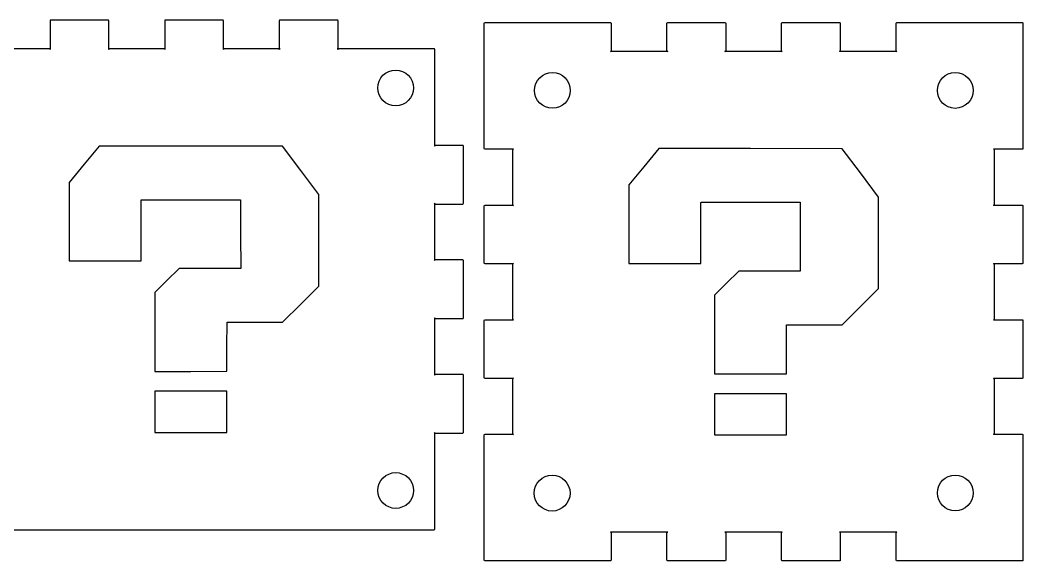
# Model space of a CAD drawing. Extents: x -149 to 151, y -115 to 123.
# Drawn here: x -25.6 to 86.4, y 3.1 to 63.5 of the extents above; entities that cross this region are included whole.
import ezdxf

# ---------------------------------------------------------------- set-up
doc = ezdxf.new("R2010")
doc.units = 0
doc.header["$MEASUREMENT"] = 0
doc.layers.add('LAYER_1', color=7, linetype='CONTINUOUS')

msp = doc.modelspace()

# ---------------------------------------------------------------- linework, layer by layer
at = {"layer": 'LAYER_1', "color": 140}
for centre in [(16.3429, 55.9069), (33.8459, 55.6369), (78.8349, 55.6329), (16.3459, 10.9349), (33.8159, 10.6399), (78.8379, 10.6609)]:
    msp.add_ellipse(centre, major_axis=(0, 2), ratio=1, dxfattribs=at)
at = {"layer": 'LAYER_1'}
for points, knots in [([(20.6275, 60.2985), (20.6275, 60.2985), (9.8268, 60.2985), (9.8268, 60.2985), (9.8268, 60.2985), (9.8697, 60.2985), (9.9049, 60.2633), (9.9049, 60.2203), (9.9049, 60.2203), (9.9049, 60.2203), (9.9049, 63.4196), (9.9049, 63.4196), (9.9049, 63.4196), (9.9049, 63.4625), (9.8697, 63.4977), (9.8268, 63.4977), (9.8268, 63.4977), (9.8268, 63.4977), (3.4283, 63.4977), (3.4283, 63.4977), (3.4283, 63.4977), (3.3853, 63.4977), (3.3502, 63.4625), (3.3502, 63.4196), (3.3502, 63.4196), (3.3502, 63.4196), (3.3502, 60.2203), (3.3502, 60.2203), (3.3502, 60.2203), (3.3502, 60.2633), (3.3853, 60.2985), (3.4283, 60.2985), (3.4283, 60.2985), (3.4283, 60.2985), (-2.9701, 60.2985), (-2.9701, 60.2985), (-2.9701, 60.2985), (-2.9271, 60.2985), (-2.892, 60.2633), (-2.892, 60.2203), (-2.892, 60.2203), (-2.892, 60.2203), (-2.892, 63.4196), (-2.892, 63.4196), (-2.892, 63.4196), (-2.892, 63.4625), (-2.9271, 63.4977), (-2.9701, 63.4977), (-2.9701, 63.4977), (-2.9701, 63.4977), (-9.3686, 63.4977), (-9.3686, 63.4977), (-9.3686, 63.4977), (-9.4115, 63.4977), (-9.4467, 63.4625), (-9.4467, 63.4196), (-9.4467, 63.4196), (-9.4467, 63.4196), (-9.4467, 60.2203), (-9.4467, 60.2203), (-9.4467, 60.2203), (-9.4467, 60.2633), (-9.4115, 60.2985), (-9.3686, 60.2985), (-9.3686, 60.2985), (-9.3686, 60.2985), (-15.767, 60.2985), (-15.767, 60.2985), (-15.767, 60.2985), (-15.724, 60.2985), (-15.6889, 60.2633), (-15.6889, 60.2203), (-15.6889, 60.2203), (-15.6889, 60.2203), (-15.6889, 63.4196), (-15.6889, 63.4196), (-15.6889, 63.4196), (-15.6889, 63.4625), (-15.724, 63.4977), (-15.767, 63.4977), (-15.767, 63.4977), (-15.767, 63.4977), (-22.1654, 63.4977), (-22.1654, 63.4977), (-22.1654, 63.4977), (-22.2084, 63.4977), (-22.2435, 63.4625), (-22.2435, 63.4196), (-22.2435, 63.4196), (-22.2435, 63.4196), (-22.2435, 60.2203), (-22.2435, 60.2203), (-22.2435, 60.2203), (-22.2435, 60.2633), (-22.2084, 60.2985), (-22.1654, 60.2985), (-22.1654, 60.2985), (-22.1654, 60.2985), (-32.9662, 60.2985), (-32.9662, 60.2985), (-32.9662, 60.2985), (-33.0092, 60.2985), (-33.0443, 60.2633), (-33.0443, 60.2203), (-33.0443, 60.2203), (-33.0443, 60.2203), (-33.0443, 49.4196), (-33.0443, 49.4196), (-33.0443, 49.4196), (-33.0443, 49.4625), (-33.0092, 49.4977), (-32.9662, 49.4977), (-32.9662, 49.4977), (-32.9662, 49.4977), (-36.1654, 49.4977), (-36.1654, 49.4977), (-36.1654, 49.4977), (-36.2084, 49.4977), (-36.2435, 49.4625), (-36.2435, 49.4196), (-36.2435, 49.4196), (-36.2435, 49.4196), (-36.2435, 43.0211), (-36.2435, 43.0211), (-36.2435, 43.0211), (-36.2435, 42.9781), (-36.2084, 42.943), (-36.1654, 42.943), (-36.1654, 42.943), (-36.1654, 42.943), (-32.9662, 42.943), (-32.9662, 42.943), (-32.9662, 42.943), (-33.0092, 42.943), (-33.0443, 42.9781), (-33.0443, 43.0211), (-33.0443, 43.0211), (-33.0443, 43.0211), (-33.0443, 36.6227), (-33.0443, 36.6227), (-33.0443, 36.6227), (-33.0443, 36.6657), (-33.0092, 36.7008), (-32.9662, 36.7008), (-32.9662, 36.7008), (-32.9662, 36.7008), (-36.1654, 36.7008), (-36.1654, 36.7008), (-36.1654, 36.7008), (-36.2084, 36.7008), (-36.2435, 36.6657), (-36.2435, 36.6227), (-36.2435, 36.6227), (-36.2435, 36.6227), (-36.2435, 30.2242), (-36.2435, 30.2242), (-36.2435, 30.2242), (-36.2435, 30.1813), (-36.2084, 30.1461), (-36.1654, 30.1461), (-36.1654, 30.1461), (-36.1654, 30.1461), (-32.9662, 30.1461), (-32.9662, 30.1461), (-32.9662, 30.1461), (-33.0092, 30.1461), (-33.0443, 30.1813), (-33.0443, 30.2242), (-33.0443, 30.2242), (-33.0443, 30.2242), (-33.0443, 23.8258), (-33.0443, 23.8258), (-33.0443, 23.8258), (-33.0443, 23.8688), (-33.0092, 23.9039), (-32.9662, 23.9039), (-32.9662, 23.9039), (-32.9662, 23.9039), (-36.1654, 23.9039), (-36.1654, 23.9039), (-36.1654, 23.9039), (-36.2084, 23.9039), (-36.2435, 23.8688), (-36.2435, 23.8258), (-36.2435, 23.8258), (-36.2435, 23.8258), (-36.2435, 17.4274), (-36.2435, 17.4274), (-36.2435, 17.4274), (-36.2435, 17.3844), (-36.2084, 17.3493), (-36.1654, 17.3493), (-36.1654, 17.3493), (-36.1654, 17.3493), (-32.9662, 17.3493), (-32.9662, 17.3493), (-32.9662, 17.3493), (-33.0092, 17.3493), (-33.0443, 17.3844), (-33.0443, 17.4274), (-33.0443, 17.4274), (-33.0443, 17.4274), (-33.0443, 6.6266), (-33.0443, 6.6266), (-33.0443, 6.6266), (-33.0443, 6.5836), (-33.0092, 6.5485), (-32.9662, 6.5485), (-32.9662, 6.5485), (-32.9662, 6.5485), (20.6353, 6.5485), (20.6353, 6.5485), (20.6353, 6.5485), (20.6783, 6.5485), (20.7135, 6.5836), (20.7135, 6.6266), (20.7135, 6.6266), (20.7135, 6.6266), (20.7135, 17.4274), (20.7135, 17.4274), (20.7135, 17.4274), (20.7135, 17.3844), (20.6783, 17.3493), (20.6353, 17.3493), (20.6353, 17.3493), (20.6353, 17.3493), (23.8346, 17.3493), (23.8346, 17.3493), (23.8346, 17.3493), (23.8775, 17.3493), (23.9127, 17.3844), (23.9127, 17.4274), (23.9127, 17.4274), (23.9127, 17.4274), (23.9127, 23.8258), (23.9127, 23.8258), (23.9127, 23.8258), (23.9127, 23.8688), (23.8775, 23.9039), (23.8346, 23.9039), (23.8346, 23.9039), (23.8346, 23.9039), (20.6353, 23.9039), (20.6353, 23.9039), (20.6353, 23.9039), (20.6783, 23.9039), (20.7135, 23.8688), (20.7135, 23.8258), (20.7135, 23.8258), (20.7135, 23.8258), (20.7135, 30.2242), (20.7135, 30.2242), (20.7135, 30.2242), (20.7135, 30.1813), (20.6783, 30.1461), (20.6353, 30.1461), (20.6353, 30.1461), (20.6353, 30.1461), (23.8346, 30.1461), (23.8346, 30.1461), (23.8346, 30.1461), (23.8775, 30.1461), (23.9127, 30.1813), (23.9127, 30.2242), (23.9127, 30.2242), (23.9127, 30.2242), (23.9127, 36.6227), (23.9127, 36.6227), (23.9127, 36.6227), (23.9127, 36.6657), (23.8775, 36.7008), (23.8346, 36.7008), (23.8346, 36.7008), (23.8346, 36.7008), (20.6353, 36.7008), (20.6353, 36.7008), (20.6353, 36.7008), (20.6783, 36.7008), (20.7135, 36.6657), (20.7135, 36.6227), (20.7135, 36.6227), (20.7135, 36.6227), (20.7135, 43.0211), (20.7135, 43.0211), (20.7135, 43.0211), (20.7135, 42.9781), (20.6783, 42.943), (20.6353, 42.943), (20.6353, 42.943), (20.6353, 42.943), (23.8346, 42.943), (23.8346, 42.943), (23.8346, 42.943), (23.8775, 42.943), (23.9127, 42.9781), (23.9127, 43.0211), (23.9127, 43.0211), (23.9127, 43.0211), (23.9127, 49.4196), (23.9127, 49.4196), (23.9127, 49.4196), (23.9127, 49.4625), (23.8775, 49.4977), (23.8346, 49.4977), (23.8346, 49.4977), (23.8346, 49.4977), (20.6353, 49.4977), (20.6353, 49.4977), (20.6353, 49.4977), (20.6783, 49.4977), (20.7135, 49.4625), (20.7135, 49.4196), (20.7135, 49.4196), (20.7135, 49.4196), (20.7135, 60.2203), (20.7135, 60.2203), (20.7135, 60.2203), (20.7135, 60.2633), (20.6783, 60.2985), (20.6353, 60.2985)], [0, 0, 0, 0, 0.01234568, 0.01234568, 0.01234568, 0.01234568, 0.02469136, 0.02469136, 0.02469136, 0.02469136, 0.03703704, 0.03703704, 0.03703704, 0.03703704, 0.04938272, 0.04938272, 0.04938272, 0.04938272, 0.0617284, 0.0617284, 0.0617284, 0.0617284, 0.07407407, 0.07407407, 0.07407407, 0.07407407, 0.08641975, 0.08641975, 0.08641975, 0.08641975, 0.09876543, 0.09876543, 0.09876543, 0.09876543, 0.11111111, 0.11111111, 0.11111111, 0.11111111, 0.12345679, 0.12345679, 0.12345679, 0.12345679, 0.13580247, 0.13580247, 0.13580247, 0.13580247, 0.14814815, 0.14814815, 0.14814815, 0.14814815, 0.16049383, 0.16049383, 0.16049383, 0.16049383, 0.17283951, 0.17283951, 0.17283951, 0.17283951, 0.18518519, 0.18518519, 0.18518519, 0.18518519, 0.19753086, 0.19753086, 0.19753086, 0.19753086, 0.20987654, 0.20987654, 0.20987654, 0.20987654, 0.22222222, 0.22222222, 0.22222222, 0.22222222, 0.2345679, 0.2345679, 0.2345679, 0.2345679, 0.24691358, 0.24691358, 0.24691358, 0.24691358, 0.25925926, 0.25925926, 0.25925926, 0.25925926, 0.27160494, 0.27160494, 0.27160494, 0.27160494, 0.28395062, 0.28395062, 0.28395062, 0.28395062, 0.2962963, 0.2962963, 0.2962963, 0.2962963, 0.30864198, 0.30864198, 0.30864198, 0.30864198, 0.32098765, 0.32098765, 0.32098765, 0.32098765, 0.33333333, 0.33333333, 0.33333333, 0.33333333, 0.34567901, 0.34567901, 0.34567901, 0.34567901, 0.35802469, 0.35802469, 0.35802469, 0.35802469, 0.37037037, 0.37037037, 0.37037037, 0.37037037, 0.38271605, 0.38271605, 0.38271605, 0.38271605, 0.39506173, 0.39506173, 0.39506173, 0.39506173, 0.40740741, 0.40740741, 0.40740741, 0.40740741, 0.41975309, 0.41975309, 0.41975309, 0.41975309, 0.43209877, 0.43209877, 0.43209877, 0.43209877, 0.44444444, 0.44444444, 0.44444444, 0.44444444, 0.45679012, 0.45679012, 0.45679012, 0.45679012, 0.4691358, 0.4691358, 0.4691358, 0.4691358, 0.48148148, 0.48148148, 0.48148148, 0.48148148, 0.49382716, 0.49382716, 0.49382716, 0.49382716, 0.50617284, 0.50617284, 0.50617284, 0.50617284, 0.51851852, 0.51851852, 0.51851852, 0.51851852, 0.5308642, 0.5308642, 0.5308642, 0.5308642, 0.54320988, 0.54320988, 0.54320988, 0.54320988, 0.55555556, 0.55555556, 0.55555556, 0.55555556, 0.56790123, 0.56790123, 0.56790123, 0.56790123, 0.58024691, 0.58024691, 0.58024691, 0.58024691, 0.59259259, 0.59259259, 0.59259259, 0.59259259, 0.60493827, 0.60493827, 0.60493827, 0.60493827, 0.61728395, 0.61728395, 0.61728395, 0.61728395, 0.62962963, 0.62962963, 0.62962963, 0.62962963, 0.64197531, 0.64197531, 0.64197531, 0.64197531, 0.65432099, 0.65432099, 0.65432099, 0.65432099, 0.66666667, 0.66666667, 0.66666667, 0.66666667, 0.67901235, 0.67901235, 0.67901235, 0.67901235, 0.69135802, 0.69135802, 0.69135802, 0.69135802, 0.7037037, 0.7037037, 0.7037037, 0.7037037, 0.71604938, 0.71604938, 0.71604938, 0.71604938, 0.72839506, 0.72839506, 0.72839506, 0.72839506, 0.74074074, 0.74074074, 0.74074074, 0.74074074, 0.75308642, 0.75308642, 0.75308642, 0.75308642, 0.7654321, 0.7654321, 0.7654321, 0.7654321, 0.77777778, 0.77777778, 0.77777778, 0.77777778, 0.79012346, 0.79012346, 0.79012346, 0.79012346, 0.80246914, 0.80246914, 0.80246914, 0.80246914, 0.81481481, 0.81481481, 0.81481481, 0.81481481, 0.82716049, 0.82716049, 0.82716049, 0.82716049, 0.83950617, 0.83950617, 0.83950617, 0.83950617, 0.85185185, 0.85185185, 0.85185185, 0.85185185, 0.86419753, 0.86419753, 0.86419753, 0.86419753, 0.87654321, 0.87654321, 0.87654321, 0.87654321, 0.88888889, 0.88888889, 0.88888889, 0.88888889, 0.90123457, 0.90123457, 0.90123457, 0.90123457, 0.91358025, 0.91358025, 0.91358025, 0.91358025, 0.92592593, 0.92592593, 0.92592593, 0.92592593, 0.9382716, 0.9382716, 0.9382716, 0.9382716, 0.95061728, 0.95061728, 0.95061728, 0.95061728, 0.96296296, 0.96296296, 0.96296296, 0.96296296, 0.97530864, 0.97530864, 0.97530864, 0.97530864, 1, 1, 1, 1]), ([(83.114, 63.2112), (83.114, 63.2112), (72.3132, 63.2112), (72.3132, 63.2112), (72.3132, 63.2112), (72.2703, 63.2112), (72.2351, 63.176), (72.2351, 63.133), (72.2351, 63.133), (72.2351, 63.133), (72.2351, 59.9338), (72.2351, 59.9338), (72.2351, 59.9338), (72.2351, 59.9768), (72.2703, 60.0119), (72.3132, 60.0119), (72.3132, 60.0119), (72.3132, 60.0119), (65.9148, 60.0119), (65.9148, 60.0119), (65.9148, 60.0119), (65.9578, 60.0119), (65.9929, 59.9768), (65.9929, 59.9338), (65.9929, 59.9338), (65.9929, 59.9338), (65.9929, 63.133), (65.9929, 63.133), (65.9929, 63.133), (65.9929, 63.176), (65.9578, 63.2112), (65.9148, 63.2112), (65.9148, 63.2112), (65.9148, 63.2112), (59.5164, 63.2112), (59.5164, 63.2112), (59.5164, 63.2112), (59.4734, 63.2112), (59.4383, 63.176), (59.4383, 63.133), (59.4383, 63.133), (59.4383, 63.133), (59.4383, 59.9338), (59.4383, 59.9338), (59.4383, 59.9338), (59.4383, 59.9768), (59.4734, 60.0119), (59.5164, 60.0119), (59.5164, 60.0119), (59.5164, 60.0119), (53.1179, 60.0119), (53.1179, 60.0119), (53.1179, 60.0119), (53.1609, 60.0119), (53.1961, 59.9768), (53.1961, 59.9338), (53.1961, 59.9338), (53.1961, 59.9338), (53.1961, 63.133), (53.1961, 63.133), (53.1961, 63.133), (53.1961, 63.176), (53.1609, 63.2112), (53.1179, 63.2112), (53.1179, 63.2112), (53.1179, 63.2112), (46.7195, 63.2112), (46.7195, 63.2112), (46.7195, 63.2112), (46.6765, 63.2112), (46.6414, 63.176), (46.6414, 63.133), (46.6414, 63.133), (46.6414, 63.133), (46.6414, 59.9338), (46.6414, 59.9338), (46.6414, 59.9338), (46.6414, 59.9768), (46.6765, 60.0119), (46.7195, 60.0119), (46.7195, 60.0119), (46.7195, 60.0119), (40.3211, 60.0119), (40.3211, 60.0119), (40.3211, 60.0119), (40.364, 60.0119), (40.3992, 59.9768), (40.3992, 59.9338), (40.3992, 59.9338), (40.3992, 59.9338), (40.3992, 63.133), (40.3992, 63.133), (40.3992, 63.133), (40.3992, 63.176), (40.364, 63.2112), (40.3211, 63.2112), (40.3211, 63.2112), (40.3211, 63.2112), (29.5203, 63.2112), (29.5203, 63.2112), (29.5203, 63.2112), (29.5203, 63.2112), (26.3211, 63.2112), (26.3211, 63.2112), (26.3211, 63.2112), (26.2781, 63.2112), (26.2429, 63.176), (26.2429, 63.133), (26.2429, 63.133), (26.2429, 63.133), (26.2429, 59.9338), (26.2429, 59.9338), (26.2429, 59.9338), (26.2429, 59.9338), (26.2429, 49.133), (26.2429, 49.133), (26.2429, 49.133), (26.2429, 49.0901), (26.2781, 49.0549), (26.3211, 49.0549), (26.3211, 49.0549), (26.3211, 49.0549), (29.5203, 49.0549), (29.5203, 49.0549), (29.5203, 49.0549), (29.4773, 49.0549), (29.4422, 49.0901), (29.4422, 49.133), (29.4422, 49.133), (29.4422, 49.133), (29.4422, 42.7346), (29.4422, 42.7346), (29.4422, 42.7346), (29.4422, 42.7776), (29.4773, 42.8127), (29.5203, 42.8127), (29.5203, 42.8127), (29.5203, 42.8127), (26.3211, 42.8127), (26.3211, 42.8127), (26.3211, 42.8127), (26.2781, 42.8127), (26.2429, 42.7776), (26.2429, 42.7346), (26.2429, 42.7346), (26.2429, 42.7346), (26.2429, 36.3362), (26.2429, 36.3362), (26.2429, 36.3362), (26.2429, 36.2932), (26.2781, 36.258), (26.3211, 36.258), (26.3211, 36.258), (26.3211, 36.258), (29.5203, 36.258), (29.5203, 36.258), (29.5203, 36.258), (29.4773, 36.258), (29.4422, 36.2932), (29.4422, 36.3362), (29.4422, 36.3362), (29.4422, 36.3362), (29.4422, 29.9377), (29.4422, 29.9377), (29.4422, 29.9377), (29.4422, 29.9807), (29.4773, 30.0159), (29.5203, 30.0159), (29.5203, 30.0159), (29.5203, 30.0159), (26.3211, 30.0159), (26.3211, 30.0159), (26.3211, 30.0159), (26.2781, 30.0159), (26.2429, 29.9807), (26.2429, 29.9377), (26.2429, 29.9377), (26.2429, 29.9377), (26.2429, 23.5393), (26.2429, 23.5393), (26.2429, 23.5393), (26.2429, 23.4963), (26.2781, 23.4612), (26.3211, 23.4612), (26.3211, 23.4612), (26.3211, 23.4612), (29.5203, 23.4612), (29.5203, 23.4612), (29.5203, 23.4612), (29.4773, 23.4612), (29.4422, 23.4963), (29.4422, 23.5393), (29.4422, 23.5393), (29.4422, 23.5393), (29.4422, 17.1409), (29.4422, 17.1409), (29.4422, 17.1409), (29.4422, 17.1838), (29.4773, 17.219), (29.5203, 17.219), (29.5203, 17.219), (29.5203, 17.219), (26.3211, 17.219), (26.3211, 17.219), (26.3211, 17.219), (26.2781, 17.219), (26.2429, 17.1838), (26.2429, 17.1409), (26.2429, 17.1409), (26.2429, 17.1409), (26.2429, 6.3401), (26.2429, 6.3401), (26.2429, 6.3401), (26.2429, 6.3401), (26.2429, 3.1409), (26.2429, 3.1409), (26.2429, 3.1409), (26.2429, 3.0979), (26.2781, 3.0627), (26.3211, 3.0627), (26.3211, 3.0627), (26.3211, 3.0627), (29.5203, 3.0627), (29.5203, 3.0627), (29.5203, 3.0627), (29.5203, 3.0627), (40.3211, 3.0627), (40.3211, 3.0627), (40.3211, 3.0627), (40.364, 3.0627), (40.3992, 3.0979), (40.3992, 3.1409), (40.3992, 3.1409), (40.3992, 3.1409), (40.3992, 6.3401), (40.3992, 6.3401), (40.3992, 6.3401), (40.3992, 6.2971), (40.364, 6.262), (40.3211, 6.262), (40.3211, 6.262), (40.3211, 6.262), (46.7195, 6.262), (46.7195, 6.262), (46.7195, 6.262), (46.6765, 6.262), (46.6414, 6.2971), (46.6414, 6.3401), (46.6414, 6.3401), (46.6414, 6.3401), (46.6414, 3.1409), (46.6414, 3.1409), (46.6414, 3.1409), (46.6414, 3.0979), (46.6765, 3.0627), (46.7195, 3.0627), (46.7195, 3.0627), (46.7195, 3.0627), (53.1179, 3.0627), (53.1179, 3.0627), (53.1179, 3.0627), (53.1609, 3.0627), (53.1961, 3.0979), (53.1961, 3.1409), (53.1961, 3.1409), (53.1961, 3.1409), (53.1961, 6.3401), (53.1961, 6.3401), (53.1961, 6.3401), (53.1961, 6.2971), (53.1609, 6.262), (53.1179, 6.262), (53.1179, 6.262), (53.1179, 6.262), (59.5164, 6.262), (59.5164, 6.262), (59.5164, 6.262), (59.4734, 6.262), (59.4383, 6.2971), (59.4383, 6.3401), (59.4383, 6.3401), (59.4383, 6.3401), (59.4383, 3.1409), (59.4383, 3.1409), (59.4383, 3.1409), (59.4383, 3.0979), (59.4734, 3.0627), (59.5164, 3.0627), (59.5164, 3.0627), (59.5164, 3.0627), (65.9148, 3.0627), (65.9148, 3.0627), (65.9148, 3.0627), (65.9578, 3.0627), (65.9929, 3.0979), (65.9929, 3.1409), (65.9929, 3.1409), (65.9929, 3.1409), (65.9929, 6.3401), (65.9929, 6.3401), (65.9929, 6.3401), (65.9929, 6.2971), (65.9578, 6.262), (65.9148, 6.262), (65.9148, 6.262), (65.9148, 6.262), (72.3132, 6.262), (72.3132, 6.262), (72.3132, 6.262), (72.2703, 6.262), (72.2351, 6.2971), (72.2351, 6.3401), (72.2351, 6.3401), (72.2351, 6.3401), (72.2351, 3.1409), (72.2351, 3.1409), (72.2351, 3.1409), (72.2351, 3.0979), (72.2703, 3.0627), (72.3132, 3.0627), (72.3132, 3.0627), (72.3132, 3.0627), (83.114, 3.0627), (83.114, 3.0627), (83.114, 3.0627), (83.114, 3.0627), (86.3132, 3.0627), (86.3132, 3.0627), (86.3132, 3.0627), (86.3562, 3.0627), (86.3914, 3.0979), (86.3914, 3.1409), (86.3914, 3.1409), (86.3914, 3.1409), (86.3914, 6.3401), (86.3914, 6.3401), (86.3914, 6.3401), (86.3914, 6.3401), (86.3914, 17.1409), (86.3914, 17.1409), (86.3914, 17.1409), (86.3914, 17.1838), (86.3562, 17.219), (86.3132, 17.219), (86.3132, 17.219), (86.3132, 17.219), (83.114, 17.219), (83.114, 17.219), (83.114, 17.219), (83.157, 17.219), (83.1921, 17.1838), (83.1921, 17.1409), (83.1921, 17.1409), (83.1921, 17.1409), (83.1921, 23.5393), (83.1921, 23.5393), (83.1921, 23.5393), (83.1921, 23.4963), (83.157, 23.4612), (83.114, 23.4612), (83.114, 23.4612), (83.114, 23.4612), (86.3132, 23.4612), (86.3132, 23.4612), (86.3132, 23.4612), (86.3562, 23.4612), (86.3914, 23.4963), (86.3914, 23.5393), (86.3914, 23.5393), (86.3914, 23.5393), (86.3914, 29.9377), (86.3914, 29.9377), (86.3914, 29.9377), (86.3914, 29.9807), (86.3562, 30.0159), (86.3132, 30.0159), (86.3132, 30.0159), (86.3132, 30.0159), (83.114, 30.0159), (83.114, 30.0159), (83.114, 30.0159), (83.157, 30.0159), (83.1921, 29.9807), (83.1921, 29.9377), (83.1921, 29.9377), (83.1921, 29.9377), (83.1921, 36.3362), (83.1921, 36.3362), (83.1921, 36.3362), (83.1921, 36.2932), (83.157, 36.258), (83.114, 36.258), (83.114, 36.258), (83.114, 36.258), (86.3132, 36.258), (86.3132, 36.258), (86.3132, 36.258), (86.3562, 36.258), (86.3914, 36.2932), (86.3914, 36.3362), (86.3914, 36.3362), (86.3914, 36.3362), (86.3914, 42.7346), (86.3914, 42.7346), (86.3914, 42.7346), (86.3914, 42.7776), (86.3562, 42.8127), (86.3132, 42.8127), (86.3132, 42.8127), (86.3132, 42.8127), (83.114, 42.8127), (83.114, 42.8127), (83.114, 42.8127), (83.157, 42.8127), (83.1921, 42.7776), (83.1921, 42.7346), (83.1921, 42.7346), (83.1921, 42.7346), (83.1921, 49.133), (83.1921, 49.133), (83.1921, 49.133), (83.1921, 49.0901), (83.157, 49.0549), (83.114, 49.0549), (83.114, 49.0549), (83.114, 49.0549), (86.3132, 49.0549), (86.3132, 49.0549), (86.3132, 49.0549), (86.3562, 49.0549), (86.3914, 49.0901), (86.3914, 49.133), (86.3914, 49.133), (86.3914, 49.133), (86.3914, 59.9338), (86.3914, 59.9338), (86.3914, 59.9338), (86.3914, 59.9338), (86.3914, 63.133), (86.3914, 63.133), (86.3914, 63.133), (86.3914, 63.176), (86.3562, 63.2112), (86.3132, 63.2112), (86.3132, 63.2112), (86.3132, 63.2112), (83.114, 63.2112), (83.114, 63.2112)], [0, 0, 0, 0, 0.00884956, 0.00884956, 0.00884956, 0.00884956, 0.01769912, 0.01769912, 0.01769912, 0.01769912, 0.02654867, 0.02654867, 0.02654867, 0.02654867, 0.03539823, 0.03539823, 0.03539823, 0.03539823, 0.04424779, 0.04424779, 0.04424779, 0.04424779, 0.05309735, 0.05309735, 0.05309735, 0.05309735, 0.0619469, 0.0619469, 0.0619469, 0.0619469, 0.07079646, 0.07079646, 0.07079646, 0.07079646, 0.07964602, 0.07964602, 0.07964602, 0.07964602, 0.08849558, 0.08849558, 0.08849558, 0.08849558, 0.09734513, 0.09734513, 0.09734513, 0.09734513, 0.10619469, 0.10619469, 0.10619469, 0.10619469, 0.11504425, 0.11504425, 0.11504425, 0.11504425, 0.12389381, 0.12389381, 0.12389381, 0.12389381, 0.13274336, 0.13274336, 0.13274336, 0.13274336, 0.14159292, 0.14159292, 0.14159292, 0.14159292, 0.15044248, 0.15044248, 0.15044248, 0.15044248, 0.15929204, 0.15929204, 0.15929204, 0.15929204, 0.16814159, 0.16814159, 0.16814159, 0.16814159, 0.17699115, 0.17699115, 0.17699115, 0.17699115, 0.18584071, 0.18584071, 0.18584071, 0.18584071, 0.19469027, 0.19469027, 0.19469027, 0.19469027, 0.20353982, 0.20353982, 0.20353982, 0.20353982, 0.21238938, 0.21238938, 0.21238938, 0.21238938, 0.22123894, 0.22123894, 0.22123894, 0.22123894, 0.2300885, 0.2300885, 0.2300885, 0.2300885, 0.23893805, 0.23893805, 0.23893805, 0.23893805, 0.24778761, 0.24778761, 0.24778761, 0.24778761, 0.25663717, 0.25663717, 0.25663717, 0.25663717, 0.26548673, 0.26548673, 0.26548673, 0.26548673, 0.27433628, 0.27433628, 0.27433628, 0.27433628, 0.28318584, 0.28318584, 0.28318584, 0.28318584, 0.2920354, 0.2920354, 0.2920354, 0.2920354, 0.30088496, 0.30088496, 0.30088496, 0.30088496, 0.30973451, 0.30973451, 0.30973451, 0.30973451, 0.31858407, 0.31858407, 0.31858407, 0.31858407, 0.32743363, 0.32743363, 0.32743363, 0.32743363, 0.33628319, 0.33628319, 0.33628319, 0.33628319, 0.34513274, 0.34513274, 0.34513274, 0.34513274, 0.3539823, 0.3539823, 0.3539823, 0.3539823, 0.36283186, 0.36283186, 0.36283186, 0.36283186, 0.37168142, 0.37168142, 0.37168142, 0.37168142, 0.38053097, 0.38053097, 0.38053097, 0.38053097, 0.38938053, 0.38938053, 0.38938053, 0.38938053, 0.39823009, 0.39823009, 0.39823009, 0.39823009, 0.40707965, 0.40707965, 0.40707965, 0.40707965, 0.4159292, 0.4159292, 0.4159292, 0.4159292, 0.42477876, 0.42477876, 0.42477876, 0.42477876, 0.43362832, 0.43362832, 0.43362832, 0.43362832, 0.44247788, 0.44247788, 0.44247788, 0.44247788, 0.45132743, 0.45132743, 0.45132743, 0.45132743, 0.46017699, 0.46017699, 0.46017699, 0.46017699, 0.46902655, 0.46902655, 0.46902655, 0.46902655, 0.47787611, 0.47787611, 0.47787611, 0.47787611, 0.48672566, 0.48672566, 0.48672566, 0.48672566, 0.49557522, 0.49557522, 0.49557522, 0.49557522, 0.50442478, 0.50442478, 0.50442478, 0.50442478, 0.51327434, 0.51327434, 0.51327434, 0.51327434, 0.52212389, 0.52212389, 0.52212389, 0.52212389, 0.53097345, 0.53097345, 0.53097345, 0.53097345, 0.53982301, 0.53982301, 0.53982301, 0.53982301, 0.54867257, 0.54867257, 0.54867257, 0.54867257, 0.55752212, 0.55752212, 0.55752212, 0.55752212, 0.56637168, 0.56637168, 0.56637168, 0.56637168, 0.57522124, 0.57522124, 0.57522124, 0.57522124, 0.5840708, 0.5840708, 0.5840708, 0.5840708, 0.59292035, 0.59292035, 0.59292035, 0.59292035, 0.60176991, 0.60176991, 0.60176991, 0.60176991, 0.61061947, 0.61061947, 0.61061947, 0.61061947, 0.61946903, 0.61946903, 0.61946903, 0.61946903, 0.62831858, 0.62831858, 0.62831858, 0.62831858, 0.63716814, 0.63716814, 0.63716814, 0.63716814, 0.6460177, 0.6460177, 0.6460177, 0.6460177, 0.65486726, 0.65486726, 0.65486726, 0.65486726, 0.66371681, 0.66371681, 0.66371681, 0.66371681, 0.67256637, 0.67256637, 0.67256637, 0.67256637, 0.68141593, 0.68141593, 0.68141593, 0.68141593, 0.69026549, 0.69026549, 0.69026549, 0.69026549, 0.69911504, 0.69911504, 0.69911504, 0.69911504, 0.7079646, 0.7079646, 0.7079646, 0.7079646, 0.71681416, 0.71681416, 0.71681416, 0.71681416, 0.72566372, 0.72566372, 0.72566372, 0.72566372, 0.73451327, 0.73451327, 0.73451327, 0.73451327, 0.74336283, 0.74336283, 0.74336283, 0.74336283, 0.75221239, 0.75221239, 0.75221239, 0.75221239, 0.76106195, 0.76106195, 0.76106195, 0.76106195, 0.7699115, 0.7699115, 0.7699115, 0.7699115, 0.77876106, 0.77876106, 0.77876106, 0.77876106, 0.78761062, 0.78761062, 0.78761062, 0.78761062, 0.79646018, 0.79646018, 0.79646018, 0.79646018, 0.80530973, 0.80530973, 0.80530973, 0.80530973, 0.81415929, 0.81415929, 0.81415929, 0.81415929, 0.82300885, 0.82300885, 0.82300885, 0.82300885, 0.83185841, 0.83185841, 0.83185841, 0.83185841, 0.84070796, 0.84070796, 0.84070796, 0.84070796, 0.84955752, 0.84955752, 0.84955752, 0.84955752, 0.85840708, 0.85840708, 0.85840708, 0.85840708, 0.86725664, 0.86725664, 0.86725664, 0.86725664, 0.87610619, 0.87610619, 0.87610619, 0.87610619, 0.88495575, 0.88495575, 0.88495575, 0.88495575, 0.89380531, 0.89380531, 0.89380531, 0.89380531, 0.90265487, 0.90265487, 0.90265487, 0.90265487, 0.91150442, 0.91150442, 0.91150442, 0.91150442, 0.92035398, 0.92035398, 0.92035398, 0.92035398, 0.92920354, 0.92920354, 0.92920354, 0.92920354, 0.9380531, 0.9380531, 0.9380531, 0.9380531, 0.94690265, 0.94690265, 0.94690265, 0.94690265, 0.95575221, 0.95575221, 0.95575221, 0.95575221, 0.96460177, 0.96460177, 0.96460177, 0.96460177, 0.97345133, 0.97345133, 0.97345133, 0.97345133, 0.98230088, 0.98230088, 0.98230088, 0.98230088, 1, 1, 1, 1])]:
    msp.add_open_spline(points, degree=3, knots=knots, dxfattribs=at)
at = {"layer": 'LAYER_1', "color": 140}
for points, knots in [([(5.7413, 46.6958), (5.7413, 46.6958), (7.7685, 43.9926), (7.7685, 43.9926), (7.7685, 43.9926), (7.7685, 43.9926), (7.7688, 38.8866), (7.7688, 38.8866), (7.7688, 38.8866), (7.7688, 38.8866), (7.769, 33.7806), (7.769, 33.7806), (7.769, 33.7806), (7.769, 33.7806), (5.743, 31.7532), (5.743, 31.7532), (5.743, 31.7532), (5.743, 31.7532), (3.717, 29.7257), (3.717, 29.7257), (3.717, 29.7257), (3.717, 29.7257), (0.6132, 29.7257), (0.6132, 29.7257), (0.6132, 29.7257), (0.6132, 29.7257), (-2.4906, 29.7257), (-2.4906, 29.7257), (-2.4906, 29.7257), (-2.4906, 29.7257), (-2.4976, 26.9884), (-2.4976, 26.9884), (-2.4976, 26.9884), (-2.4976, 26.9884), (-2.5045, 24.2511), (-2.5045, 24.2511), (-2.5045, 24.2511), (-2.5045, 24.2511), (-6.5225, 24.2441), (-6.5225, 24.2441), (-6.5225, 24.2441), (-6.5225, 24.2441), (-10.5405, 24.2372), (-10.5405, 24.2372), (-10.5405, 24.2372), (-10.5405, 24.2372), (-10.5403, 28.6402), (-10.5403, 28.6402), (-10.5403, 28.6402), (-10.5403, 28.6402), (-10.5401, 33.0433), (-10.5401, 33.0433), (-10.5401, 33.0433), (-10.5401, 33.0433), (-9.1927, 34.388), (-9.1927, 34.388), (-9.1927, 34.388), (-9.1927, 34.388), (-7.8453, 35.7328), (-7.8453, 35.7328), (-7.8453, 35.7328), (-7.8453, 35.7328), (-4.404, 35.7328), (-4.404, 35.7328), (-4.404, 35.7328), (-4.404, 35.7328), (-0.9626, 35.7328), (-0.9626, 35.7328), (-0.9626, 35.7328), (-0.9626, 35.7328), (-0.9695, 39.576), (-0.9695, 39.576), (-0.9695, 39.576), (-0.9695, 39.576), (-0.9765, 43.4192), (-0.9765, 43.4192), (-0.9765, 43.4192), (-0.9765, 43.4192), (-6.4339, 43.4269), (-6.4339, 43.4269), (-6.4339, 43.4269), (-9.4354, 43.4311), (-11.9312, 43.4275), (-11.9799, 43.4188), (-11.9799, 43.4188), (-11.9799, 43.4188), (-12.0686, 43.403), (-12.0686, 43.403), (-12.0686, 43.403), (-12.0686, 43.403), (-12.0686, 39.9911), (-12.0686, 39.9911), (-12.0686, 39.9911), (-12.0686, 39.9911), (-12.0686, 36.5793), (-12.0686, 36.5793), (-12.0686, 36.5793), (-12.0686, 36.5793), (-16.0934, 36.5793), (-16.0934, 36.5793), (-16.0934, 36.5793), (-16.0934, 36.5793), (-20.1183, 36.5793), (-20.1183, 36.5793), (-20.1183, 36.5793), (-20.1183, 36.5793), (-20.1183, 40.9698), (-20.1183, 40.9698), (-20.1183, 40.9698), (-20.1183, 40.9698), (-20.1183, 45.3603), (-20.1183, 45.3603), (-20.1183, 45.3603), (-20.1183, 45.3603), (-18.4333, 47.3857), (-18.4333, 47.3857), (-18.4333, 47.3857), (-18.4333, 47.3857), (-16.7483, 49.4112), (-16.7483, 49.4112), (-16.7483, 49.4112), (-16.7483, 49.4112), (-6.5172, 49.4051), (-6.5172, 49.4051), (-6.5172, 49.4051), (-6.5172, 49.4051), (3.714, 49.399), (3.714, 49.399), (3.714, 49.399), (3.714, 49.399), (5.7413, 46.6958), (5.7413, 46.6958)], [0, 0, 0, 0, 0.02941176, 0.02941176, 0.02941176, 0.02941176, 0.05882353, 0.05882353, 0.05882353, 0.05882353, 0.08823529, 0.08823529, 0.08823529, 0.08823529, 0.11764706, 0.11764706, 0.11764706, 0.11764706, 0.14705882, 0.14705882, 0.14705882, 0.14705882, 0.17647059, 0.17647059, 0.17647059, 0.17647059, 0.20588235, 0.20588235, 0.20588235, 0.20588235, 0.23529412, 0.23529412, 0.23529412, 0.23529412, 0.26470588, 0.26470588, 0.26470588, 0.26470588, 0.29411765, 0.29411765, 0.29411765, 0.29411765, 0.32352941, 0.32352941, 0.32352941, 0.32352941, 0.35294118, 0.35294118, 0.35294118, 0.35294118, 0.38235294, 0.38235294, 0.38235294, 0.38235294, 0.41176471, 0.41176471, 0.41176471, 0.41176471, 0.44117647, 0.44117647, 0.44117647, 0.44117647, 0.47058824, 0.47058824, 0.47058824, 0.47058824, 0.5, 0.5, 0.5, 0.5, 0.52941176, 0.52941176, 0.52941176, 0.52941176, 0.55882353, 0.55882353, 0.55882353, 0.55882353, 0.58823529, 0.58823529, 0.58823529, 0.58823529, 0.61764706, 0.61764706, 0.61764706, 0.61764706, 0.64705882, 0.64705882, 0.64705882, 0.64705882, 0.67647059, 0.67647059, 0.67647059, 0.67647059, 0.70588235, 0.70588235, 0.70588235, 0.70588235, 0.73529412, 0.73529412, 0.73529412, 0.73529412, 0.76470588, 0.76470588, 0.76470588, 0.76470588, 0.79411765, 0.79411765, 0.79411765, 0.79411765, 0.82352941, 0.82352941, 0.82352941, 0.82352941, 0.85294118, 0.85294118, 0.85294118, 0.85294118, 0.88235294, 0.88235294, 0.88235294, 0.88235294, 0.91176471, 0.91176471, 0.91176471, 0.91176471, 0.94117647, 0.94117647, 0.94117647, 0.94117647, 1, 1, 1, 1]), ([(68.2331, 46.4218), (68.2331, 46.4218), (70.2604, 43.7186), (70.2604, 43.7186), (70.2604, 43.7186), (70.2604, 43.7186), (70.2607, 38.6126), (70.2607, 38.6126), (70.2607, 38.6126), (70.2607, 38.6126), (70.2609, 33.5066), (70.2609, 33.5066), (70.2609, 33.5066), (70.2609, 33.5066), (68.2349, 31.4792), (68.2349, 31.4792), (68.2349, 31.4792), (68.2349, 31.4792), (66.2089, 29.4517), (66.2089, 29.4517), (66.2089, 29.4517), (66.2089, 29.4517), (63.1051, 29.4517), (63.1051, 29.4517), (63.1051, 29.4517), (63.1051, 29.4517), (60.0013, 29.4517), (60.0013, 29.4517), (60.0013, 29.4517), (60.0013, 29.4517), (59.9943, 26.7144), (59.9943, 26.7144), (59.9943, 26.7144), (59.9943, 26.7144), (59.9874, 23.9771), (59.9874, 23.9771), (59.9874, 23.9771), (59.9874, 23.9771), (55.9693, 23.9702), (55.9693, 23.9702), (55.9693, 23.9702), (55.9693, 23.9702), (51.9513, 23.9632), (51.9513, 23.9632), (51.9513, 23.9632), (51.9513, 23.9632), (51.9516, 28.3663), (51.9516, 28.3663), (51.9516, 28.3663), (51.9516, 28.3663), (51.9518, 32.7693), (51.9518, 32.7693), (51.9518, 32.7693), (51.9518, 32.7693), (53.2992, 34.114), (53.2992, 34.114), (53.2992, 34.114), (53.2992, 34.114), (54.6466, 35.4588), (54.6466, 35.4588), (54.6466, 35.4588), (54.6466, 35.4588), (58.0879, 35.4588), (58.0879, 35.4588), (58.0879, 35.4588), (58.0879, 35.4588), (61.5293, 35.4588), (61.5293, 35.4588), (61.5293, 35.4588), (61.5293, 35.4588), (61.5223, 39.302), (61.5223, 39.302), (61.5223, 39.302), (61.5223, 39.302), (61.5154, 43.1452), (61.5154, 43.1452), (61.5154, 43.1452), (61.5154, 43.1452), (56.058, 43.1529), (56.058, 43.1529), (56.058, 43.1529), (53.0565, 43.1571), (50.5607, 43.1535), (50.5119, 43.1448), (50.5119, 43.1448), (50.5119, 43.1448), (50.4233, 43.129), (50.4233, 43.129), (50.4233, 43.129), (50.4233, 43.129), (50.4233, 39.7172), (50.4233, 39.7172), (50.4233, 39.7172), (50.4233, 39.7172), (50.4233, 36.3053), (50.4233, 36.3053), (50.4233, 36.3053), (50.4233, 36.3053), (46.3984, 36.3053), (46.3984, 36.3053), (46.3984, 36.3053), (46.3984, 36.3053), (42.3736, 36.3053), (42.3736, 36.3053), (42.3736, 36.3053), (42.3736, 36.3053), (42.3736, 40.6958), (42.3736, 40.6958), (42.3736, 40.6958), (42.3736, 40.6958), (42.3736, 45.0863), (42.3736, 45.0863), (42.3736, 45.0863), (42.3736, 45.0863), (44.0586, 47.1118), (44.0586, 47.1118), (44.0586, 47.1118), (44.0586, 47.1118), (45.7435, 49.1372), (45.7435, 49.1372), (45.7435, 49.1372), (45.7435, 49.1372), (55.9747, 49.1311), (55.9747, 49.1311), (55.9747, 49.1311), (55.9747, 49.1311), (66.2059, 49.125), (66.2059, 49.125), (66.2059, 49.125), (66.2059, 49.125), (68.2331, 46.4218), (68.2331, 46.4218)], [0, 0, 0, 0, 0.02941176, 0.02941176, 0.02941176, 0.02941176, 0.05882353, 0.05882353, 0.05882353, 0.05882353, 0.08823529, 0.08823529, 0.08823529, 0.08823529, 0.11764706, 0.11764706, 0.11764706, 0.11764706, 0.14705882, 0.14705882, 0.14705882, 0.14705882, 0.17647059, 0.17647059, 0.17647059, 0.17647059, 0.20588235, 0.20588235, 0.20588235, 0.20588235, 0.23529412, 0.23529412, 0.23529412, 0.23529412, 0.26470588, 0.26470588, 0.26470588, 0.26470588, 0.29411765, 0.29411765, 0.29411765, 0.29411765, 0.32352941, 0.32352941, 0.32352941, 0.32352941, 0.35294118, 0.35294118, 0.35294118, 0.35294118, 0.38235294, 0.38235294, 0.38235294, 0.38235294, 0.41176471, 0.41176471, 0.41176471, 0.41176471, 0.44117647, 0.44117647, 0.44117647, 0.44117647, 0.47058824, 0.47058824, 0.47058824, 0.47058824, 0.5, 0.5, 0.5, 0.5, 0.52941176, 0.52941176, 0.52941176, 0.52941176, 0.55882353, 0.55882353, 0.55882353, 0.55882353, 0.58823529, 0.58823529, 0.58823529, 0.58823529, 0.61764706, 0.61764706, 0.61764706, 0.61764706, 0.64705882, 0.64705882, 0.64705882, 0.64705882, 0.67647059, 0.67647059, 0.67647059, 0.67647059, 0.70588235, 0.70588235, 0.70588235, 0.70588235, 0.73529412, 0.73529412, 0.73529412, 0.73529412, 0.76470588, 0.76470588, 0.76470588, 0.76470588, 0.79411765, 0.79411765, 0.79411765, 0.79411765, 0.82352941, 0.82352941, 0.82352941, 0.82352941, 0.85294118, 0.85294118, 0.85294118, 0.85294118, 0.88235294, 0.88235294, 0.88235294, 0.88235294, 0.91176471, 0.91176471, 0.91176471, 0.91176471, 0.94117647, 0.94117647, 0.94117647, 0.94117647, 1, 1, 1, 1]), ([(-2.4909, 19.7184), (-2.4909, 19.7184), (-2.4909, 17.4112), (-2.4909, 17.4112), (-2.4909, 17.4112), (-2.4909, 17.4112), (-6.5157, 17.4112), (-6.5157, 17.4112), (-6.5157, 17.4112), (-6.5157, 17.4112), (-10.5405, 17.4112), (-10.5405, 17.4112), (-10.5405, 17.4112), (-10.5405, 17.4112), (-10.5405, 19.7184), (-10.5405, 19.7184), (-10.5405, 19.7184), (-10.5405, 19.7184), (-10.5405, 22.0257), (-10.5405, 22.0257), (-10.5405, 22.0257), (-10.5405, 22.0257), (-6.5157, 22.0257), (-6.5157, 22.0257), (-6.5157, 22.0257), (-6.5157, 22.0257), (-2.4909, 22.0257), (-2.4909, 22.0257), (-2.4909, 22.0257), (-2.4909, 22.0257), (-2.4909, 19.7184), (-2.4909, 19.7184)], [0, 0, 0, 0, 0.11111111, 0.11111111, 0.11111111, 0.11111111, 0.22222222, 0.22222222, 0.22222222, 0.22222222, 0.33333333, 0.33333333, 0.33333333, 0.33333333, 0.44444444, 0.44444444, 0.44444444, 0.44444444, 0.55555556, 0.55555556, 0.55555556, 0.55555556, 0.66666667, 0.66666667, 0.66666667, 0.66666667, 0.77777778, 0.77777778, 0.77777778, 0.77777778, 1, 1, 1, 1]), ([(60.001, 19.4444), (60.001, 19.4444), (60.001, 17.1372), (60.001, 17.1372), (60.001, 17.1372), (60.001, 17.1372), (55.9762, 17.1372), (55.9762, 17.1372), (55.9762, 17.1372), (55.9762, 17.1372), (51.9513, 17.1372), (51.9513, 17.1372), (51.9513, 17.1372), (51.9513, 17.1372), (51.9513, 19.4444), (51.9513, 19.4444), (51.9513, 19.4444), (51.9513, 19.4444), (51.9513, 21.7517), (51.9513, 21.7517), (51.9513, 21.7517), (51.9513, 21.7517), (55.9762, 21.7517), (55.9762, 21.7517), (55.9762, 21.7517), (55.9762, 21.7517), (60.001, 21.7517), (60.001, 21.7517), (60.001, 21.7517), (60.001, 21.7517), (60.001, 19.4444), (60.001, 19.4444)], [0, 0, 0, 0, 0.11111111, 0.11111111, 0.11111111, 0.11111111, 0.22222222, 0.22222222, 0.22222222, 0.22222222, 0.33333333, 0.33333333, 0.33333333, 0.33333333, 0.44444444, 0.44444444, 0.44444444, 0.44444444, 0.55555556, 0.55555556, 0.55555556, 0.55555556, 0.66666667, 0.66666667, 0.66666667, 0.66666667, 0.77777778, 0.77777778, 0.77777778, 0.77777778, 1, 1, 1, 1])]:
    msp.add_open_spline(points, degree=3, knots=knots, dxfattribs=at)

doc.saveas('drawing.dxf')
